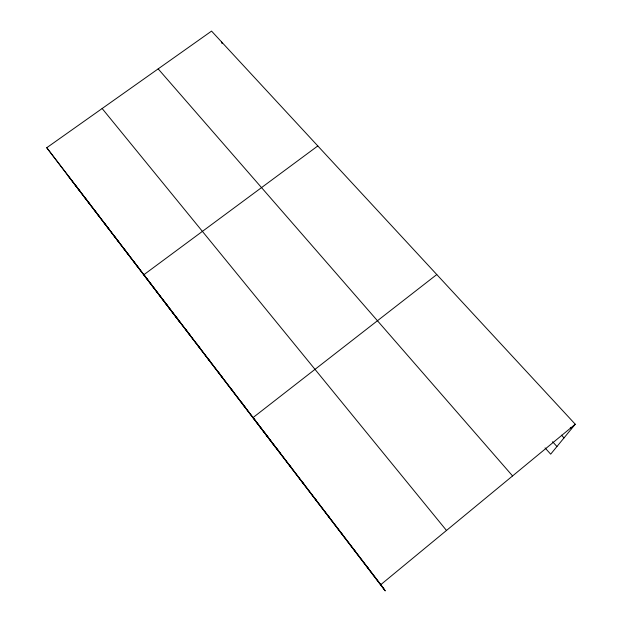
<?xml version="1.0" encoding="UTF-8"?>
<svg xmlns="http://www.w3.org/2000/svg" width="622" height="622" viewBox="0 0 622 622"><rect width="100%" height="100%" fill="white"/><g stroke="black" fill="none" stroke-linecap="round" stroke-linejoin="round"><path stroke-width="0.93" d="M575.257 424.227L380.843 584.61L385.267 590.9L46.743 147.725L211.558 31.1L575.257 424.227L550.672 454.161L545.051 447.902M436.784 274.551L253.092 417.556L275.453 447.265M317.803 145.945L143.861 274.722L179.424 321.667M570.304 427.353L571.564 428.721M561.51 435.167L564.014 437.911M552.577 441.706L556.947 446.526M158.167 68.879L512.575 475.939M102.14 108.523L446.487 530.457M46.743 147.725L381.511 585.559M67.293 174.782L384.139 589.306M113.235 234.673L118.981 242.246M123.296 247.828L128.886 255.199M74.43 183.925L80.743 192.245M83.923 196.342L90.104 204.482M93.557 208.938L99.59 216.899M103.322 221.712L109.215 229.479M207.414 357.821L211.597 363.365M185.597 329.295L190.161 335.336M196.42 343.453L200.797 349.245M164.426 301.608L169.347 308.115M174.93 315.346L179.68 321.628M133.505 261.178L138.931 268.339M241.406 402.271L244.967 406.998M229.899 387.226L233.678 392.233M218.571 372.415L222.552 377.694M277.015 448.843L279.892 452.668M264.956 433.075L268.066 437.212M289.269 464.859L291.897 468.374M314.367 497.686L316.481 500.523M301.717 481.14L304.088 484.32M327.226 514.503L329.069 516.983M340.296 531.592L341.859 533.715M353.584 548.969L354.859 550.711M367.097 566.642L368.076 567.995M221.533 41.884L222.101 43.641"/></g></svg>
